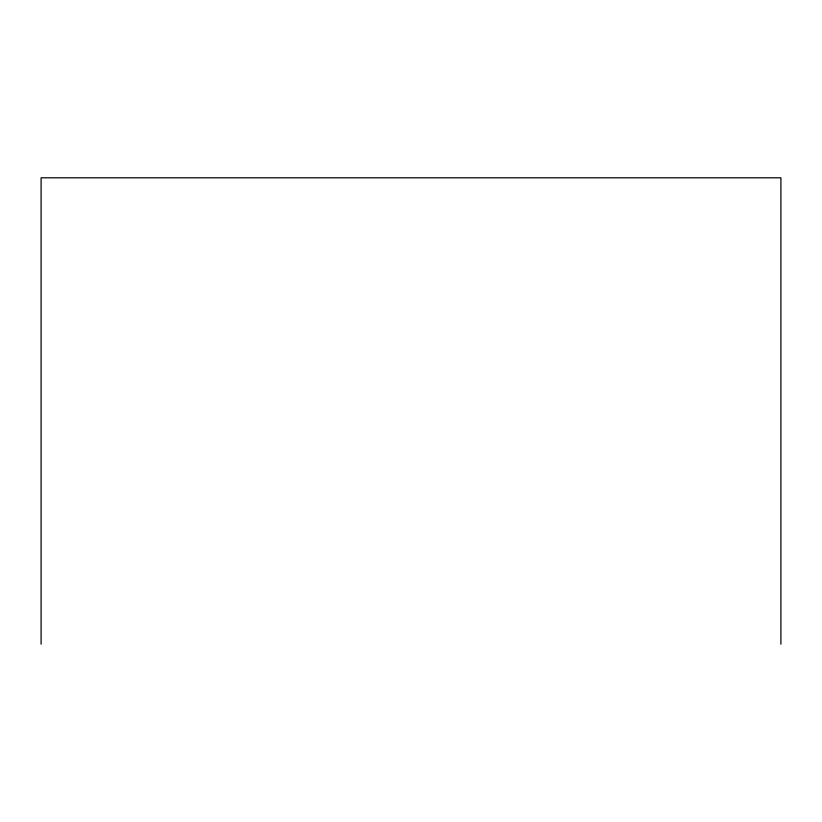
<?xml version="1.0" encoding="UTF-8"?>
<svg xmlns="http://www.w3.org/2000/svg" width="822" height="822" viewBox="0 0 822 822"><rect width="100%" height="100%" fill="white"/><g stroke="black" fill="none" stroke-linecap="round" stroke-linejoin="round"><path stroke-width="1.23" d="M780.9 644.201L780.9 177.799L41.1 177.799L41.1 644.201"/></g></svg>
